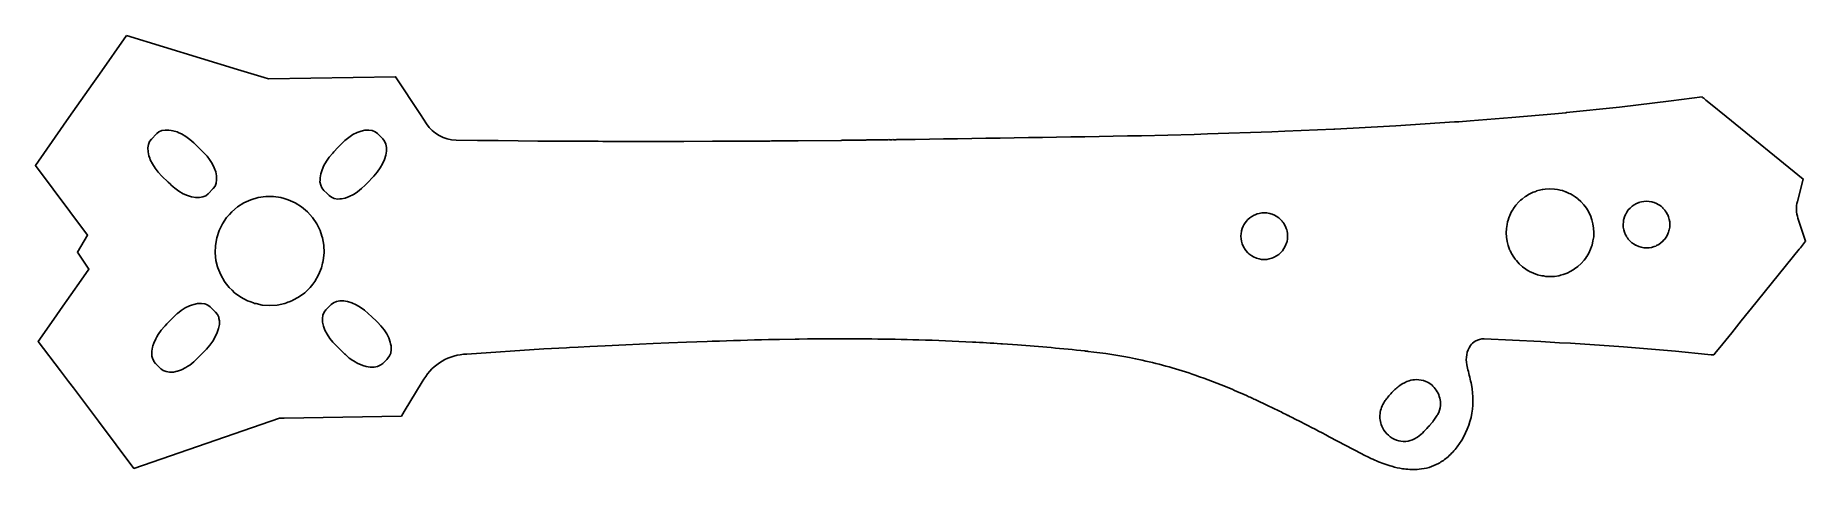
# Model space of a CAD drawing. Header units: millimetres. Extents: x 1 to 132, y 2 to 34.
import ezdxf

# ---------------------------------------------------------------- set-up
doc = ezdxf.new("R2010")
doc.units = ezdxf.units.MM

msp = doc.modelspace()

# ---------------------------------------------------------------- linework, layer by layer
for points in [[(7.84, 33.95), (16.05, 31.44), (18.03, 30.83), (18.36, 30.73), (27.76, 30.89), (28.05, 30.44), (29.3, 28.54), (29.45, 28.32), (29.59, 28.1), (30.04, 27.41), (30.04, 27.41, 0.247163), (32.23, 26.21), (33.81, 26.19), (35.35, 26.17), (36.84, 26.15), (38.28, 26.14), (38.98, 26.14, 0.001298), (44.48, 26.11), (45.68, 26.11), (46.85, 26.11), (49.1, 26.11), (51.22, 26.12), (53.21, 26.13), (54.14, 26.14, 0.001476), (54.59, 26.14, 0.002085), (55.03, 26.14, 0.002533), (55.47, 26.14, 0.002896), (55.9, 26.15, 0.003204), (56.32, 26.15, 0.003472), (56.74, 26.16, 0.00371), (57.15, 26.16, 0.003922), (57.55, 26.16), (60.73, 26.19, 0.00521), (61.07, 26.2, 0.005297), (61.42, 26.2, 0.005377), (61.75, 26.21, 0.005451), (62.09, 26.21, 0.00552), (62.41, 26.21, 0.005584), (62.73, 26.22, 0.005642), (63.05, 26.22, 0.005696), (63.36, 26.22, 0.005746), (63.67, 26.23, 0.005792), (63.97, 26.23, 0.005835), (64.27, 26.24, 0.005873), (64.56, 26.24, 0.005908), (64.85, 26.24, 0.005941), (65.13, 26.25, 0.00597), (65.41, 26.25, 0.005996), (65.68, 26.25, 0.00602), (65.95, 26.26, 0.00604), (66.22, 26.26, 0.000874), (82.97, 26.53), (86.86, 26.63), (87.86, 26.66), (92.62, 26.82), (93.58, 26.86), (97.21, 27.02), (97.28, 27.02), (101.33, 27.24), (101.79, 27.26), (106.15, 27.55), (106.47, 27.57), (107.3, 27.64), (110.37, 27.87), (113.56, 28.16), (114.37, 28.23), (114.43, 28.24), (118.35, 28.65), (122.17, 29.1), (124.46, 29.4), (124.5, 29.37), (124.59, 29.3), (124.75, 29.17), (125.1, 28.88), (125.1, 28.88), (126.24, 27.96), (131.95, 23.33), (131.52, 21.67, 0.143577), (131.56, 20.43), (132.13, 18.72), (131.75, 18.25), (131.66, 18.14), (128.13, 13.78), (127.9, 13.5), (127.37, 12.85), (126.66, 11.96), (125.99, 11.14), (125.41, 10.43), (125.41, 10.43), (125.35, 10.35), (125.33, 10.32), (125.14, 10.33), (124.89, 10.35), (122.49, 10.59), (118.65, 10.91), (114.72, 11.18), (113.92, 11.22), (112.52, 11.3), (110.43, 11.4), (108.33, 11.5, 0.146935), (107.68, 11.34, 0.103191), (107.32, 11.01, 0.108277), (107.04, 10.33, 0.099422), (107.05, 9.59), (107.13, 9.22, -0.013872), (107.39, 8.12, -0.105097), (107.36, 5.7, -0.109389), (106.33, 3.51, -0.050619), (105.66, 2.79, -0.055734), (104.95, 2.29, -0.10244), (103.52, 1.86, -0.059042), (102.41, 1.89, -0.014173), (102.3, 1.9, -0.030887), (101.51, 2.08, -0.030277), (100.37, 2.48, -0.019735), (99.28, 3), (96.87, 4.27, 0.002758), (94.76, 5.36), (94.29, 5.6, 0.003147), (93.84, 5.83, 0.025238), (93.79, 5.85, 0.025121), (93.73, 5.88, 0.004032), (93.3, 6.1, 0.002543), (92.45, 6.51), (92.06, 6.7), (91.67, 6.88, 0.004022), (90.92, 7.23, 0.006978), (89.49, 7.85, 0.015859), (86.95, 8.82, 0.028898), (83.03, 9.92), (82.53, 10.03, 0.023265), (79.01, 10.58, 0.011491), (78.93, 10.59, 0.011451), (78.86, 10.6, 0.011412), (78.78, 10.61, 0.008386), (73.78, 11.06), (72.69, 11.14, 0.011471), (72.56, 11.15, 0.00418), (70.45, 11.27, 0.00622), (66.48, 11.43, 0.008654), (59.54, 11.51), (58.24, 11.5), (57.63, 11.49), (57.33, 11.49), (56.17, 11.47), (55.89, 11.46), (55.62, 11.46), (55.36, 11.45, 0.002994), (51.2, 11.33), (50.81, 11.32), (49.3, 11.26), (47.98, 11.21), (46.82, 11.16), (44.79, 11.07), (43.28, 11), (42.14, 10.94), (41.28, 10.9), (40.64, 10.86), (40.4, 10.85), (38.72, 10.76), (33.02, 10.38, 0.25382), (29.85, 8.53), (29.85, 8.53), (29.72, 8.32), (28.4, 6.14), (28.19, 5.79), (19.5, 5.64), (19.16, 5.64), (8.39, 1.93), (5.77, 5.41), (3.91, 7.88), (3.54, 8.36), (2.95, 9.15), (1.31, 11.32), (2.63, 13.2), (2.95, 13.67), (4.49, 15.85), (5.05, 16.65), (4.2, 17.93), (4.96, 19.18), (1.09, 24.32), (2.56, 26.42), (3.58, 27.88), (5.35, 30.39), (5.83, 31.08)], [(104.3, 5.1), (104.49, 5.33, 0.002483), (104.62, 5.5, 0.022895), (104.81, 5.78, 0.035023), (104.97, 6.07, 0.113179), (105.1, 6.74, 0.139713), (104.79, 7.71, 0.071833), (104.45, 8.1, 0.080665), (104.01, 8.36, 0.098965), (103.31, 8.49, 0.072905), (102.79, 8.41, 0.080122), (102.09, 8.06, 0.052729), (101.51, 7.54), (101.43, 7.45, 0.019505), (101.15, 7.13, 0.017177), (100.96, 6.87, 0.052063), (100.74, 6.44, 0.068551), (100.63, 5.97, 0.131668), (100.75, 5.06, 0.184288), (101.68, 4.09, 0.10032), (102.35, 3.92, 0.106003), (103.03, 4.04, 0.060338), (103.4, 4.24, 0.044098), (103.87, 4.65), (104.08, 4.88), (104.19, 4.99, -0.014063), (104.22, 5.02), (104.26, 5.06)]]:
    msp.add_lwpolyline(points, format="xyb", close=True)
for points in [[(10.08, 26.69), (10.06, 26.67), (9.68, 26.28), (9.54, 26.1), (9.46, 25.88), (9.42, 25.63), (9.43, 25.35), (9.49, 25.05), (9.56, 24.86), (9.6, 24.75), (9.75, 24.44), (9.95, 24.13), (10.18, 23.83), (10.45, 23.55), (10.92, 23.1), (11.09, 22.94), (11.12, 22.9), (11.29, 22.76), (11.41, 22.65), (11.72, 22.43), (12.03, 22.24), (12.35, 22.1), (12.66, 22), (12.96, 21.95), (13.23, 21.95), (13.36, 21.98), (13.48, 22), (13.7, 22.09), (13.88, 22.23), (14.25, 22.63), (14.39, 22.81), (14.48, 23.03), (14.51, 23.28), (14.5, 23.56), (14.44, 23.85), (14.33, 24.16), (14.18, 24.47), (13.98, 24.78), (13.8, 25.01), (13.75, 25.07), (13.48, 25.35), (12.81, 26), (12.52, 26.26), (12.22, 26.48), (11.9, 26.66), (11.7, 26.75), (11.58, 26.81), (11.27, 26.9), (11.14, 26.92), (10.97, 26.95), (10.85, 26.95), (10.7, 26.95), (10.45, 26.91), (10.23, 26.81)], [(23.74, 25.92), (23.48, 25.65), (23.19, 25.34), (23.1, 25.24), (22.85, 24.95), (22.63, 24.65), (22.45, 24.33), (22.31, 24.02), (22.21, 23.7), (22.17, 23.41), (22.17, 23.25), (22.16, 23.13), (22.21, 22.88), (22.3, 22.67), (22.44, 22.49), (22.66, 22.28), (22.83, 22.11), (23.01, 21.98), (23.22, 21.89), (23.47, 21.85), (23.62, 21.86), (23.74, 21.86), (24.03, 21.92), (24.33, 22.03), (24.64, 22.19), (24.9, 22.36), (24.94, 22.38), (25.24, 22.62), (25.51, 22.88), (25.62, 23), (26.15, 23.55), (26.4, 23.84), (26.61, 24.15), (26.79, 24.46), (26.93, 24.78), (27.03, 25.09), (27.08, 25.39), (27.08, 25.47), (27.08, 25.66), (27.03, 25.91), (26.94, 26.13), (26.8, 26.31), (26.41, 26.69), (26.24, 26.82), (26.02, 26.91), (25.77, 26.94), (25.5, 26.93), (25.49, 26.93), (25.21, 26.87), (24.91, 26.76), (24.6, 26.61), (24.3, 26.41), (24.01, 26.18)], [(110.34, 20.87), (110.23, 20.63), (110.21, 20.58), (110.16, 20.45), (110.1, 20.28), (110.07, 20.17), (110.03, 19.97), (109.98, 19.66), (109.97, 19.34), (109.99, 19.02), (110.04, 18.71), (110.11, 18.4), (110.22, 18.12), (110.22, 18.1), (110.25, 18.05), (110.26, 18.02), (110.33, 17.89), (110.34, 17.85), (110.36, 17.81), (110.53, 17.54), (110.62, 17.41), (110.72, 17.29), (110.93, 17.06), (110.93, 17.05), (111.17, 16.84), (111.43, 16.65), (111.6, 16.55), (111.62, 16.54), (111.7, 16.49), (111.99, 16.36), (112.29, 16.25), (112.6, 16.18), (112.72, 16.16), (112.91, 16.13), (113.23, 16.12), (113.55, 16.13), (113.86, 16.18), (113.93, 16.2), (113.98, 16.21), (114.17, 16.26), (114.47, 16.37), (114.76, 16.51), (115, 16.66), (115.03, 16.68), (115.28, 16.87), (115.52, 17.08), (115.73, 17.32), (115.84, 17.46), (115.92, 17.58), (115.93, 17.6), (116.08, 17.85), (116.21, 18.14), (116.28, 18.33), (116.32, 18.44), (116.39, 18.75), (116.44, 19.06), (116.45, 19.38), (116.43, 19.7), (116.38, 20.01), (116.31, 20.32), (116.28, 20.38), (116.22, 20.56), (116.2, 20.62), (116.06, 20.9), (116.05, 20.92), (115.9, 21.18), (115.7, 21.43), (115.49, 21.67), (115.3, 21.83), (115.28, 21.85), (115.25, 21.88), (115.07, 22.01), (114.99, 22.07), (114.85, 22.15), (114.72, 22.23), (114.62, 22.27), (114.43, 22.36), (114.38, 22.38), (114.36, 22.39), (114.13, 22.47), (114.13, 22.47), (113.95, 22.51), (113.87, 22.53), (113.76, 22.55), (113.54, 22.59), (113.2, 22.61), (112.86, 22.59), (112.68, 22.56), (112.62, 22.55), (112.53, 22.54), (112.21, 22.45), (112.2, 22.44), (112.08, 22.39), (111.95, 22.35), (111.87, 22.3), (111.82, 22.28), (111.72, 22.23), (111.66, 22.21), (111.39, 22.04), (111.38, 22.03), (111.14, 21.85), (111.03, 21.76), (110.9, 21.64), (110.69, 21.4), (110.68, 21.39), (110.5, 21.14), (110.45, 21.05), (110.44, 21.03)], [(22.34, 18.98), (22.3, 19.09), (22.17, 19.52), (21.92, 20.02), (21.6, 20.49), (21.23, 20.91), (20.8, 21.27), (20.32, 21.57), (19.8, 21.79), (19.52, 21.88), (19.26, 21.95), (18.71, 22.03), (18.14, 22.03), (17.59, 21.95), (17.05, 21.79), (16.53, 21.56), (16.06, 21.26), (15.63, 20.9), (15.46, 20.71), (15.25, 20.48), (14.94, 20.02), (14.69, 19.51), (14.52, 18.98), (14.42, 18.42), (14.4, 17.86), (14.46, 17.3), (14.58, 16.84), (14.6, 16.75), (14.81, 16.23), (15.09, 15.75), (15.15, 15.67), (15.44, 15.3), (15.65, 15.1), (15.84, 14.91), (16.3, 14.58), (16.8, 14.32), (16.97, 14.26), (17.23, 14.16), (17.32, 14.13), (17.43, 14.11), (17.87, 14.01), (18.44, 13.97), (19, 14.01), (19.55, 14.13), (19.69, 14.18), (19.78, 14.22), (19.88, 14.25), (20.07, 14.32), (20.16, 14.37), (20.57, 14.59), (21.03, 14.92), (21.43, 15.31), (21.63, 15.56), (21.78, 15.76), (22.06, 16.24), (22.27, 16.76), (22.35, 17.11), (22.37, 17.19), (22.4, 17.31), (22.46, 17.87), (22.44, 18.43)], [(118.82, 20.76), (118.81, 20.73), (118.8, 20.71), (118.72, 20.53), (118.67, 20.35), (118.66, 20.31), (118.64, 20.16), (118.62, 19.96), (118.63, 19.77), (118.67, 19.58), (118.72, 19.39), (118.79, 19.21), (118.86, 19.09), (118.87, 19.08), (118.88, 19.05), (118.89, 19.04), (118.94, 18.97), (119, 18.89), (119.13, 18.74), (119.22, 18.66), (119.27, 18.61), (119.43, 18.5), (119.54, 18.43), (119.55, 18.43), (119.6, 18.4), (119.73, 18.35), (119.78, 18.33), (119.96, 18.28), (120.15, 18.24), (120.35, 18.23), (120.54, 18.24), (120.73, 18.27), (120.92, 18.33), (121.03, 18.37), (121.1, 18.4), (121.26, 18.49), (121.42, 18.61), (121.57, 18.73), (121.62, 18.8), (121.7, 18.88), (121.81, 19.04), (121.9, 19.2), (121.96, 19.34), (121.98, 19.38), (122.01, 19.51), (122.03, 19.57), (122.07, 19.76), (122.08, 19.95), (122.07, 20.15), (122.03, 20.34), (122.01, 20.43), (121.98, 20.52), (121.98, 20.53), (121.92, 20.67), (121.91, 20.7), (121.81, 20.87), (121.74, 20.98), (121.7, 21.03), (121.68, 21.06), (121.57, 21.18), (121.54, 21.21), (121.43, 21.31), (121.31, 21.39), (121.27, 21.42), (121.22, 21.44), (121.1, 21.51), (120.93, 21.59), (120.83, 21.61), (120.75, 21.64), (120.74, 21.64), (120.74, 21.64), (120.55, 21.67), (120.36, 21.68), (120.16, 21.67), (119.97, 21.64), (119.85, 21.61), (119.84, 21.6), (119.78, 21.59), (119.69, 21.55), (119.62, 21.52), (119.6, 21.52), (119.44, 21.42), (119.28, 21.31), (119.13, 21.18), (119, 21.04), (118.89, 20.88), (118.84, 20.79)], [(90.53, 19.9), (90.51, 19.87), (90.5, 19.85), (90.43, 19.67), (90.37, 19.49), (90.37, 19.45), (90.34, 19.3), (90.33, 19.11), (90.34, 18.91), (90.37, 18.72), (90.43, 18.54), (90.5, 18.36), (90.57, 18.23), (90.57, 18.22), (90.59, 18.19), (90.59, 18.19), (90.64, 18.11), (90.7, 18.03), (90.83, 17.88), (90.92, 17.8), (90.98, 17.75), (91.13, 17.64), (91.25, 17.58), (91.26, 17.57), (91.3, 17.55), (91.43, 17.49), (91.48, 17.47), (91.67, 17.42), (91.86, 17.38), (92.05, 17.37), (92.24, 17.38), (92.43, 17.42), (92.62, 17.47), (92.73, 17.52), (92.8, 17.54), (92.97, 17.64), (93.13, 17.75), (93.27, 17.88), (93.33, 17.94), (93.4, 18.02), (93.51, 18.18), (93.61, 18.35), (93.66, 18.48), (93.68, 18.53), (93.72, 18.65), (93.74, 18.71), (93.77, 18.9), (93.78, 19.1), (93.77, 19.29), (93.74, 19.48), (93.72, 19.57), (93.69, 19.67), (93.68, 19.67), (93.63, 19.81), (93.61, 19.85), (93.52, 20.01), (93.45, 20.12), (93.41, 20.17), (93.38, 20.2), (93.28, 20.32), (93.24, 20.35), (93.14, 20.45), (93.01, 20.53), (92.98, 20.56), (92.93, 20.59), (92.81, 20.65), (92.63, 20.73), (92.54, 20.76), (92.46, 20.78), (92.45, 20.78), (92.45, 20.78), (92.25, 20.82), (92.06, 20.83), (91.87, 20.82), (91.68, 20.78), (91.55, 20.75), (91.54, 20.75), (91.49, 20.73), (91.39, 20.69), (91.32, 20.66), (91.31, 20.66), (91.14, 20.56), (90.98, 20.45), (90.84, 20.33), (90.71, 20.18), (90.6, 20.02), (90.54, 19.93)], [(12.65, 14), (12.5, 13.95), (12.19, 13.79), (11.88, 13.6), (11.61, 13.39), (11.58, 13.37), (11.44, 13.23), (11.31, 13.1), (11.26, 13.06), (11.09, 12.88), (10.83, 12.61), (10.7, 12.47), (10.65, 12.43), (10.4, 12.14), (10.18, 11.83), (10.07, 11.65), (10, 11.52), (9.85, 11.2), (9.79, 11), (9.76, 10.89), (9.71, 10.59), (9.71, 10.52), (9.7, 10.32), (9.72, 10.22), (9.75, 10.07), (9.85, 9.85), (9.86, 9.84), (9.99, 9.68), (10.27, 9.4), (10.38, 9.29), (10.46, 9.24), (10.56, 9.16), (10.78, 9.08), (11.03, 9.04), (11.15, 9.04), (11.31, 9.05), (11.59, 9.11), (11.6, 9.11), (11.76, 9.17), (11.91, 9.22), (12.22, 9.38), (12.38, 9.48), (12.53, 9.57), (12.83, 9.8), (13.1, 10.07), (13.76, 10.74), (14.01, 11.03), (14.23, 11.34), (14.41, 11.65), (14.56, 11.97), (14.65, 12.28), (14.71, 12.58), (14.71, 12.75), (14.71, 12.85), (14.68, 13), (14.66, 13.1), (14.57, 13.32), (14.42, 13.49), (14.03, 13.87), (13.85, 14.01), (13.76, 14.04), (13.63, 14.09), (13.38, 14.13), (13.1, 14.12), (12.81, 14.06)], [(23.37, 10.98), (24.01, 10.37), (24.05, 10.34), (24.33, 10.09), (24.6, 9.9), (24.64, 9.87), (24.96, 9.69), (25.27, 9.55), (25.33, 9.53), (25.58, 9.46), (25.88, 9.41), (26.1, 9.41), (26.16, 9.41), (26.41, 9.45), (26.62, 9.55), (26.67, 9.58), (26.8, 9.68), (27.1, 9.99), (27.18, 10.07), (27.31, 10.25), (27.4, 10.46), (27.44, 10.71), (27.43, 10.98), (27.39, 11.14), (27.36, 11.27), (27.25, 11.58), (27.1, 11.88), (26.9, 12.18), (26.67, 12.48), (26.41, 12.75), (26.35, 12.81), (26, 13.14), (25.73, 13.39), (25.45, 13.64), (25.14, 13.85), (24.83, 14.03), (24.51, 14.18), (24.2, 14.27), (23.9, 14.32), (23.88, 14.32), (23.62, 14.32), (23.37, 14.28), (23.16, 14.18), (22.98, 14.04), (22.6, 13.66), (22.47, 13.48), (22.38, 13.26), (22.34, 13.02), (22.34, 13.01), (22.35, 12.88), (22.35, 12.74), (22.42, 12.45), (22.53, 12.15), (22.68, 11.85), (22.88, 11.54), (23.11, 11.25)]]:
    msp.add_lwpolyline(points, close=True)

doc.saveas('drawing.dxf')
